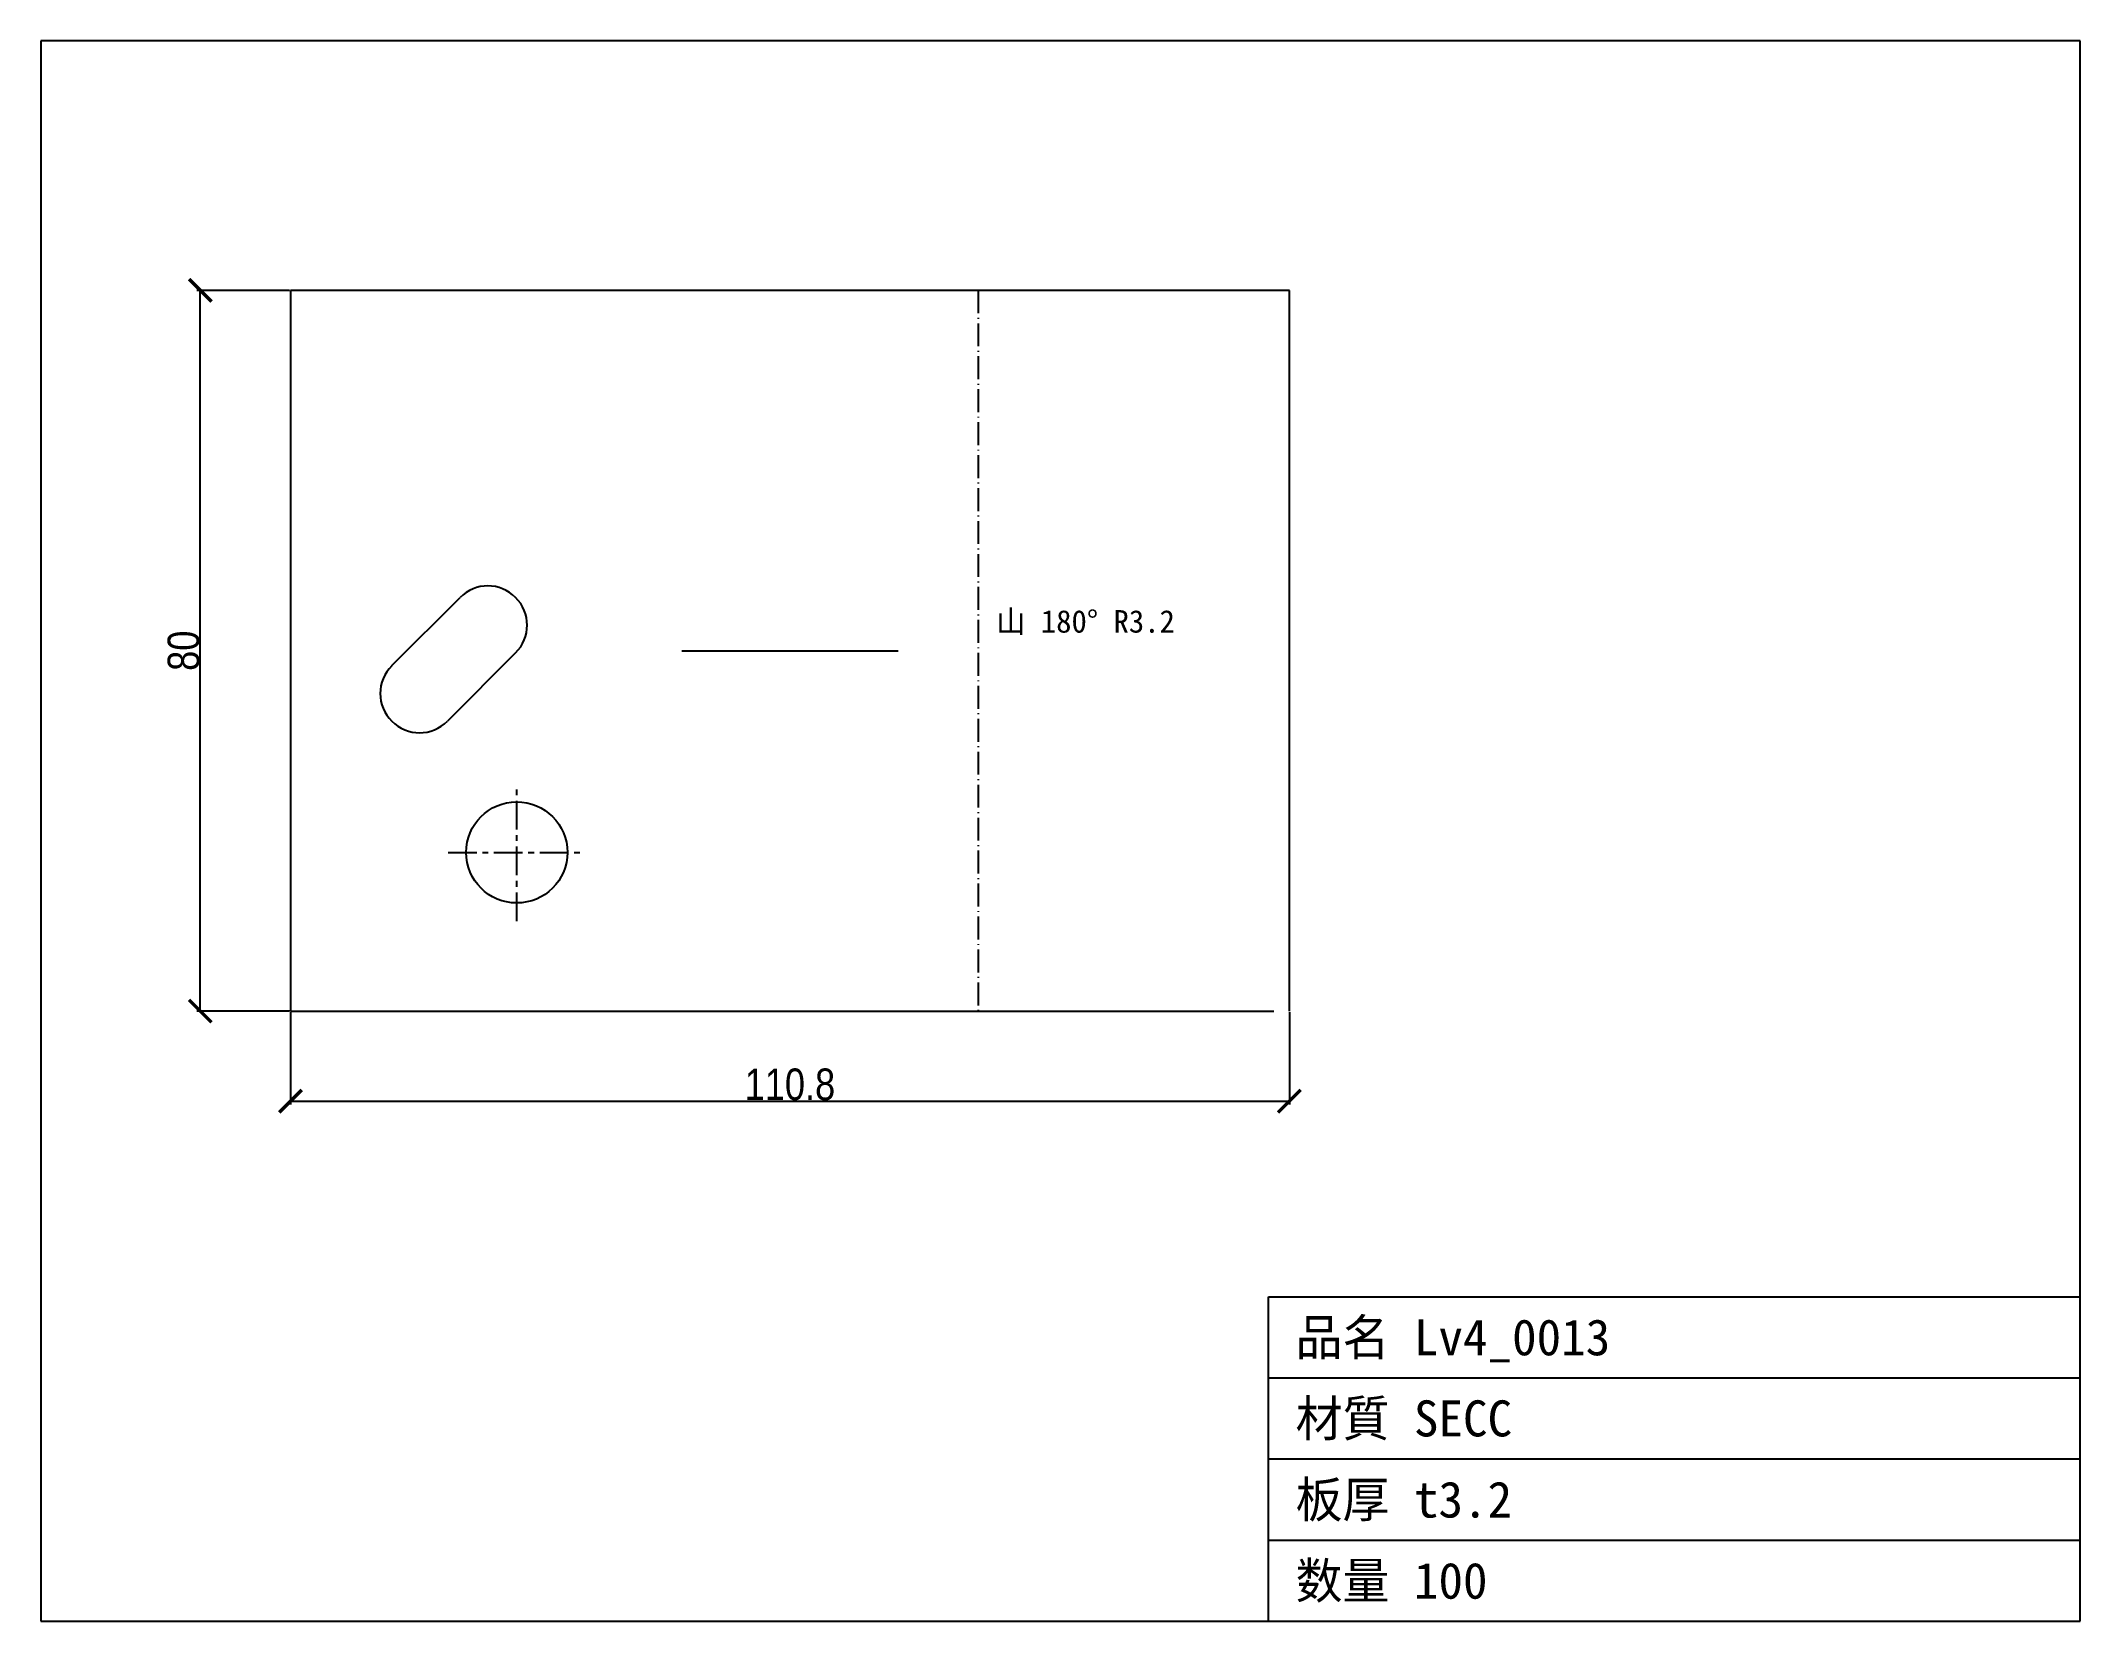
# Model space of a CAD drawing. Header units: millimetres. Extents: x -28 to 198, y -68 to 108.
import ezdxf

# ---------------------------------------------------------------- set-up
doc = ezdxf.new("R2010")
doc.units = ezdxf.units.MM
doc.linetypes.add('CENTER', pattern=[5.08, 3.175, -0.635, 0.635, -0.635])
doc.linetypes.add('DASHDOT', pattern=[3.556, 2.54, -0.508, 0, -0.508])
for name, color, linetype in [('BEND', 7, 'Continuous'), ('CENTER', 7, 'Continuous'), ('CUT', 7, 'Continuous'), ('DIM', 7, 'Continuous'), ('FRAME', 7, 'Continuous'), ('MARK', 7, 'Continuous'), ('TEXT', 7, 'Continuous')]:
    doc.layers.add(name, color=color, linetype=linetype)
doc.styles.add('OpenSansCondensed-Light', font='OpenSansCondensed-Light.ttf')
doc.dimstyles.new('EZDXF', dxfattribs={"dimtxt": 0.25, "dimasz": 0.175, "dimexe": 0.375, "dimexo": 0.125, "dimgap": 0.1, "dimtad": 1, "dimlfac": 100, "dimzin": 12, "dimdsep": 46, "dimtxsty": 'OpenSansCondensed-Light', "dimblk": 'ARCHTICK', "dimcen": 2.5, "dimazin": 3, "dimtfac": 0.5, "dimtmove": 2, "dimatfit": 3})

# ---------------------------------------------------------------- blocks, each defined once
blk = doc.blocks.new('_ARCHTICK')
at = {"color": 0, "linetype": 'BYBLOCK', "const_width": 0.15}
blk.add_lwpolyline([(-0.5, -0.5), (0.5, 0.5)], dxfattribs=at)

msp = doc.modelspace()

# ---------------------------------------------------------------- linework, layer by layer
at = {"layer": 'BEND', "color": 1, "linetype": 'DASHDOT'}
msp.add_line((76.25, 79.95), (76.25, 0), dxfattribs=at)
at = {"layer": 'CENTER', "color": 1, "linetype": 'CENTER'}
for p, q in [((25.09, 9.99), (25.09, 25.21)), ((17.48, 17.6), (32.7, 17.6))]:
    msp.add_line(p, q, dxfattribs=at)
at = {"layer": 'CUT'}
for p, q in [((0, 79.95), (0, 0)), ((110.76, 79.95), (0, 79.95)), ((110.76, 0), (110.76, 79.95)), ((11.22, 38.32), (18.8, 45.89)), ((24.96, 39.73), (17.39, 32.15)), ((0, 0), (109.05, 0))]:
    msp.add_line(p, q, dxfattribs=at)
msp.add_circle((25.09, 17.6), 5.61, dxfattribs=at)
for centre, start, end in [((21.88, 42.81), -45, 135), ((14.31, 35.23), 135, -45)]:
    msp.add_arc(centre, 4.36, start, end, dxfattribs=at)
at = {"layer": 'FRAME'}
for p, q in [((198.45, 107.64), (-27.69, 107.64)), ((-27.69, 107.64), (-27.69, -67.69)), ((198.45, -67.69), (198.45, 107.64)), ((108.45, -67.69), (108.45, -31.69)), ((108.45, -31.69), (198.45, -31.69)), ((108.45, -40.69), (198.45, -40.69)), ((108.45, -49.69), (198.45, -49.69)), ((108.45, -58.69), (198.45, -58.69)), ((-27.69, -67.69), (198.45, -67.69))]:
    msp.add_line(p, q, dxfattribs=at)
at = {"layer": 'MARK'}
msp.add_line((43.39, 39.98), (67.37, 39.98), dxfattribs=at)

# ---------------------------------------------------------------- texts
at = {"layer": 'TEXT'}
for s, height, p in [('山 180° R3.2', 2.5, (78.25, 41.98)), ('品名 Lv4_0013', 4, (111.45, -38.19)), ('材質 SECC', 4, (111.45, -47.19)), ('板厚 t3.2', 4, (111.45, -56.19)), ('数量 100', 4, (111.45, -65.19))]:
    msp.add_text(s, height=height, dxfattribs=at).set_placement(p)

# ---------------------------------------------------------------- dimensions: what is measured, and where the dimension line sits
at = {"layer": 'DIM'}
msp.add_linear_dim(base=(-10, 0), p1=(0, 0), p2=(0, 79.9511), angle=90, dimstyle='EZDXF', override={"dimtxt": 3.5, "dimasz": 2.5, "dimdec": 1, "dimlfac": 1}, dxfattribs=at).render()
msp.add_linear_dim(base=(0, -10), p1=(0, 0), p2=(110.76, 0), dimstyle='EZDXF', override={"dimtxt": 3.5, "dimasz": 2.5, "dimdec": 1, "dimlfac": 1}, dxfattribs=at).render()

doc.saveas('drawing.dxf')
